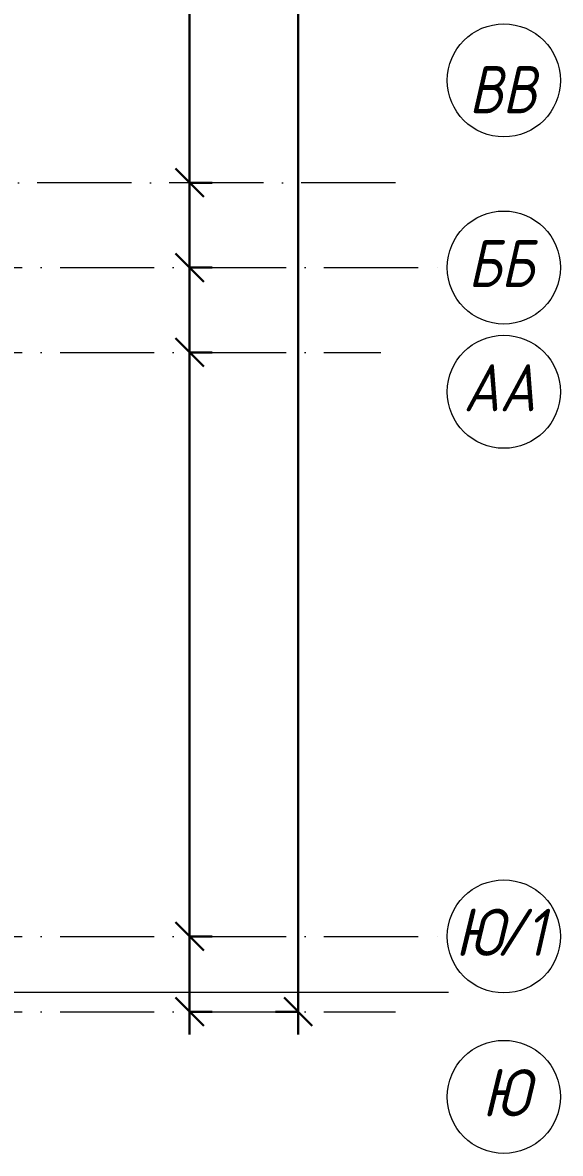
# Model space of a CAD drawing. Header units: millimetres. Extents: x -213536 to 1564669, y -45299 to 942238.
# Drawn here: x 533122 to 535974, y 488801 to 494802 of the extents above; entities that cross this region are included whole.
import ezdxf

# ---------------------------------------------------------------- set-up
doc = ezdxf.new("R2010")
doc.units = ezdxf.units.MM
doc.linetypes.add('50_200_ШТРИХ_1Т_ш5_п1_п1_', pattern=[700, 500, -100, 0, -100])
for name, color, linetype, lineweight in [('3) ЖБ 4м', 3, 'Continuous', 30), ('Оси', 7, 'Continuous', 9), ('Оси-1', 7, 'Continuous', 20), ('Оси-2', 7, '50_200_ШТРИХ_1Т_ш5_п1_п1_', 9), ('Размеры', 7, 'Continuous', 15), ('Элементы узлов-2', 7, 'Continuous', 9)]:
    doc.layers.add(name, color=color, linetype=linetype, lineweight=lineweight)
doc.styles.add('ISOCPEUR_I_1', font='isocpeui.ttf', dxfattribs={"width": 0.85, "height": 2.5})
doc.styles.add('ISOCPEUR_I_5', font='isocpeui.ttf', dxfattribs={"width": 0.85, "height": 2.1})
doc.dimstyles.new('ISO-2_5_0_9К', dxfattribs={"dimscale": 304.8, "dimtxt": 248.995294, "dimasz": 0.492126, "dimexe": 0.393701, "dimexo": 0.328084, "dimgap": 0, "dimtad": 1, "dimdec": 0, "dimzin": 0, "dimdsep": 46, "dimtxsty": 'ISOCPEUR_I_1', "dimblk1": 'OBLIQUE', "dimblk2": 'OBLIQUE', "dimsah": 1, "dimcen": 0.09, "dimdle": 0.393701, "dimazin": 0, "dimtfac": 1, "dimtdec": 4, "dimtix": 1, "dimtmove": 0, "dimatfit": 3, "dimfxl": 1, "dimtvp": 1, "dimtolj": 1, "dimtzin": 0, "dimarcsym": 2})

# ---------------------------------------------------------------- blocks, each defined once
blk = doc.blocks.new('Ось сетки - Круг_Ø6_00__ISO-2_5_0_9K_-16731441-АИ2_03_План отделки стен 3-го этажа _Часть 1_')
at = {"layer": 'Оси-1'}
blk.add_circle((0, 0), 3, dxfattribs=at)
blk = doc.blocks.new('_Oblique')
at = {"color": 0, "linetype": 'ByBlock', "lineweight": -2}
blk.add_line((-0.5, -0.5), (0.5, 0.5), dxfattribs=at)
blk = doc.blocks.new('*D3974')
at = {"layer": 'Defpoints', "color": 0, "lineweight": 30, "transparency": 16777216}
for p in [(533901, 489952.4), (534007.1, 489952.4), (533901, 489552.4)]:
    blk.add_point(p, dxfattribs=at)
at = {"layer": 'Размеры', "color": 0, "lineweight": -2, "transparency": 16777216}
for p, q in [((534007.1, 489432.4), (534007.1, 490072.4)), ((534001, 489952.4), (534127.1, 489952.4)), ((534001, 489552.4), (534127.1, 489552.4))]:
    blk.add_line(p, q, dxfattribs=at)
at = {"layer": 'Размеры', "color": 0, "lineweight": -2, "transparency": 16777216, "xscale": 150, "yscale": 150, "zscale": 150}
for p, rotation in [((534007.1, 489952.4), 90), ((534007.1, 489552.4), 270)]:
    blk.add_blockref('_Oblique', p, dxfattribs=dict(at, rotation=rotation))
at = {"layer": 'Размеры', "color": 0, "transparency": 16777216, "insert": (534005.8, 489752.4), "char_height": 2.5, "width": 591.843, "attachment_point": 5, "rotation": 90, "style": 'ISOCPEUR_I_1'}
blk.add_mtext('\\A1;400', dxfattribs=at)
blk = doc.blocks.new('*D3975')
at = {"layer": 'Defpoints', "color": 0, "lineweight": 30, "transparency": 16777216}
for p in [(533901, 493052.4), (534007.1, 493052.4), (533901, 489952.4)]:
    blk.add_point(p, dxfattribs=at)
at = {"layer": 'Размеры', "color": 0, "lineweight": -2, "transparency": 16777216}
for p, q in [((534007.1, 489832.4), (534007.1, 493172.4)), ((534001, 493052.4), (534127.1, 493052.4)), ((534001, 489952.4), (534127.1, 489952.4))]:
    blk.add_line(p, q, dxfattribs=at)
at = {"layer": 'Размеры', "color": 0, "lineweight": -2, "transparency": 16777216, "xscale": 150, "yscale": 150, "zscale": 150}
for p, rotation in [((534007.1, 493052.4), 90), ((534007.1, 489952.4), 270)]:
    blk.add_blockref('_Oblique', p, dxfattribs=dict(at, rotation=rotation))
at = {"layer": 'Размеры', "color": 0, "transparency": 16777216, "insert": (534005.8, 491502.4), "char_height": 2.5, "width": 701.018, "attachment_point": 5, "rotation": 90, "style": 'ISOCPEUR_I_1'}
blk.add_mtext('\\A1;3100', dxfattribs=at)
blk = doc.blocks.new('*D3976')
at = {"layer": 'Defpoints', "color": 0, "lineweight": 30, "transparency": 16777216}
for p in [(533901, 493502.4), (534007.1, 493502.4), (533901, 493052.4)]:
    blk.add_point(p, dxfattribs=at)
at = {"layer": 'Размеры', "color": 0, "lineweight": -2, "transparency": 16777216}
for p, q in [((534007.1, 492932.4), (534007.1, 493622.4)), ((534001, 493502.4), (534127.1, 493502.4)), ((534001, 493052.4), (534127.1, 493052.4))]:
    blk.add_line(p, q, dxfattribs=at)
at = {"layer": 'Размеры', "color": 0, "lineweight": -2, "transparency": 16777216, "xscale": 150, "yscale": 150, "zscale": 150}
for p, rotation in [((534007.1, 493502.4), 90), ((534007.1, 493052.4), 270)]:
    blk.add_blockref('_Oblique', p, dxfattribs=dict(at, rotation=rotation))
at = {"layer": 'Размеры', "color": 0, "transparency": 16777216, "insert": (534005.8, 493277.4), "char_height": 2.5, "width": 591.843, "attachment_point": 5, "rotation": 90, "style": 'ISOCPEUR_I_1'}
blk.add_mtext('\\A1;450', dxfattribs=at)
blk = doc.blocks.new('*D3977')
at = {"layer": 'Defpoints', "color": 0, "lineweight": 30, "transparency": 16777216}
for p in [(533901, 493952.4), (534007.1, 493952.4), (533901, 493502.4)]:
    blk.add_point(p, dxfattribs=at)
at = {"layer": 'Размеры', "color": 0, "lineweight": -2, "transparency": 16777216}
for p, q in [((534007.1, 493382.4), (534007.1, 494072.4)), ((534001, 493952.4), (534127.1, 493952.4)), ((534001, 493502.4), (534127.1, 493502.4))]:
    blk.add_line(p, q, dxfattribs=at)
at = {"layer": 'Размеры', "color": 0, "lineweight": -2, "transparency": 16777216, "xscale": 150, "yscale": 150, "zscale": 150}
for p, rotation in [((534007.1, 493952.4), 90), ((534007.1, 493502.4), 270)]:
    blk.add_blockref('_Oblique', p, dxfattribs=dict(at, rotation=rotation))
at = {"layer": 'Размеры', "color": 0, "transparency": 16777216, "insert": (534005.8, 493727.4), "char_height": 2.5, "width": 591.843, "attachment_point": 5, "rotation": 90, "style": 'ISOCPEUR_I_1'}
blk.add_mtext('\\A1;450', dxfattribs=at)
blk = doc.blocks.new('*D3978')
at = {"layer": 'Defpoints', "color": 0, "lineweight": 30, "transparency": 16777216}
for p in [(533901, 498652.4), (534007.1, 498652.4), (533901, 493952.4)]:
    blk.add_point(p, dxfattribs=at)
at = {"layer": 'Размеры', "color": 0, "lineweight": -2, "transparency": 16777216}
for p, q in [((534007.1, 493832.4), (534007.1, 498772.4)), ((534001, 498652.4), (534127.1, 498652.4)), ((534001, 493952.4), (534127.1, 493952.4))]:
    blk.add_line(p, q, dxfattribs=at)
at = {"layer": 'Размеры', "color": 0, "lineweight": -2, "transparency": 16777216, "xscale": 150, "yscale": 150, "zscale": 150}
for p, rotation in [((534007.1, 498652.4), 90), ((534007.1, 493952.4), 270)]:
    blk.add_blockref('_Oblique', p, dxfattribs=dict(at, rotation=rotation))
at = {"layer": 'Размеры', "color": 0, "transparency": 16777216, "insert": (534005.8, 496302.4), "char_height": 2.5, "width": 781.462, "attachment_point": 5, "rotation": 90, "style": 'ISOCPEUR_I_1'}
blk.add_mtext('\\A1;4700', dxfattribs=at)
blk = doc.blocks.new('*D3991')
at = {"layer": 'Defpoints', "color": 0, "lineweight": 30, "transparency": 16777216}
for p in [(534689.4, 532302.4), (534583.4, 489552.4), (534689.4, 489552.4)]:
    blk.add_point(p, dxfattribs=at)
at = {"layer": 'Размеры', "color": 0, "lineweight": -2, "transparency": 16777216}
for p, q in [((534583.4, 532422.4), (534583.4, 489432.4)), ((534589.4, 532302.4), (534463.4, 532302.4)), ((534589.4, 489552.4), (534463.4, 489552.4))]:
    blk.add_line(p, q, dxfattribs=at)
at = {"layer": 'Размеры', "color": 0, "lineweight": -2, "transparency": 16777216, "xscale": 150, "yscale": 150, "zscale": 150}
for p, rotation in [((534583.4, 532302.4), 90), ((534583.4, 489552.4), 270)]:
    blk.add_blockref('_Oblique', p, dxfattribs=dict(at, rotation=rotation))
at = {"layer": 'Размеры', "color": 0, "transparency": 16777216, "insert": (534582.1, 510927.4), "char_height": 2.5, "width": 971.082, "attachment_point": 5, "rotation": 90, "style": 'ISOCPEUR_I_1'}
blk.add_mtext('\\A1;42750', dxfattribs=at)
blk = doc.blocks.new('DET_Линия разрыва - По умолчанию-18881737-АИ2_03_План отделки стен 3-го этажа _Часть 1_')
at = {"layer": 'Элементы узлов-2'}
blk.add_line((16996.4, 0), (224.2, 0), dxfattribs=at)
blk = doc.blocks.new('3этВверх')
at = {"layer": 'Элементы узлов-2'}
blk.add_blockref('DET_Линия разрыва - По умолчанию-18881737-АИ2_03_План отделки стен 3-го этажа _Часть 1_', (518384.9, 489654.7), dxfattribs=at)
blk = doc.blocks.new('Ос 3 эт верх часть')
at = {"layer": 'Оси-2'}
for p, q in [((535099.6, 493952.4), (506016, 493952.4)), ((506016, 493502.4), (535374.3, 493502.4)), ((506016, 493052.4), (535021.1, 493052.4)), ((506016, 489952.4), (535374.3, 489952.4)), ((506016, 489552.4), (535099.6, 489552.4))]:
    blk.add_line(p, q, dxfattribs=at)
at = {"layer": 'Оси-1', "xscale": 99.99999999999993, "yscale": 99.99999999999993, "zscale": 99.99999999999993}
for p, rotation in [((535674.3, 494495.8), 89.99999999999982), ((535674.3, 493502.4), 269.9999999999995), ((535674.3, 492843.1), 269.9999999999995), ((535674.3, 489952.4), 269.9999999999994), ((535674.3, 489100.8), 269.9999999999995)]:
    blk.add_blockref('Ось сетки - Круг_Ø6_00__ISO-2_5_0_9K_-16731441-АИ2_03_План отделки стен 3-го этажа _Часть 1_', p, dxfattribs=dict(at, rotation=rotation))
at = {"layer": 'Оси', "char_height": 250, "attachment_point": 1, "style": 'ISOCPEUR_I_5'}
for s, insert, width in [('ВВ', (535489.2, 494571.8), 447.342), ('ББ', (535484.1, 493649.1), 447.342), ('АА', (535460.2, 492989.7), 505.063), ('\\fISOCPEUR|b0|i1|c204|p34|;\\W.9;Ю', (535415.7, 490099.1), 266.962), ('/1', (535635.9, 490099.1), 346.329), ('\\fISOCPEUR|b0|i1|c204|p34|;\\W.9;Ю', (535558.3, 489247.4), 266.962)]:
    blk.add_mtext(s, dxfattribs=dict(at, insert=insert, width=width))
at = {"layer": 'Размеры'}
for base, p1, p2, override, picture, middle in [((534583.4, 489552.4), (534689.4, 532302.4), (534689.4, 489552.4), {"dimpost": '<>', "dimfxl": 42750}, '*D3991', (534582.1, 510927.4)), ((534007.1, 498652.4), (533901, 493952.4), (533901, 498652.4), {"dimpost": '<>', "dimfxl": 4700}, '*D3978', (534005.8, 496302.4)), ((534007.1, 493952.4), (533901, 493502.4), (533901, 493952.4), {"dimpost": '<>', "dimfxl": 450}, '*D3977', (534005.8, 493727.4)), ((534007.1, 493502.4), (533901, 493052.4), (533901, 493502.4), {"dimpost": '<>', "dimfxl": 450}, '*D3976', (534005.8, 493277.4)), ((534007.1, 493052.4), (533901, 489952.4), (533901, 493052.4), {"dimpost": '<>', "dimfxl": 3100}, '*D3975', (534005.8, 491502.4)), ((534007.1, 489952.4), (533901, 489552.4), (533901, 489952.4), {"dimpost": '<>', "dimfxl": 400}, '*D3974', (534005.8, 489752.4))]:
    dim = blk.add_linear_dim(base=base, p1=p1, p2=p2, angle=90, dimstyle='ISO-2_5_0_9К', override=override, dxfattribs=at)
    dim.commit()
    dim.dimension.update_dxf_attribs({"geometry": picture, "text_midpoint": middle})

msp = doc.modelspace()

# ---------------------------------------------------------------- block references
at = {"color": 5, "lineweight": 30}
msp.add_blockref('Ос 3 эт верх часть', (0, 0), dxfattribs=at)
at = {"layer": '3) ЖБ 4м'}
msp.add_blockref('3этВверх', (0, 0), dxfattribs=at)

doc.saveas('drawing.dxf')
